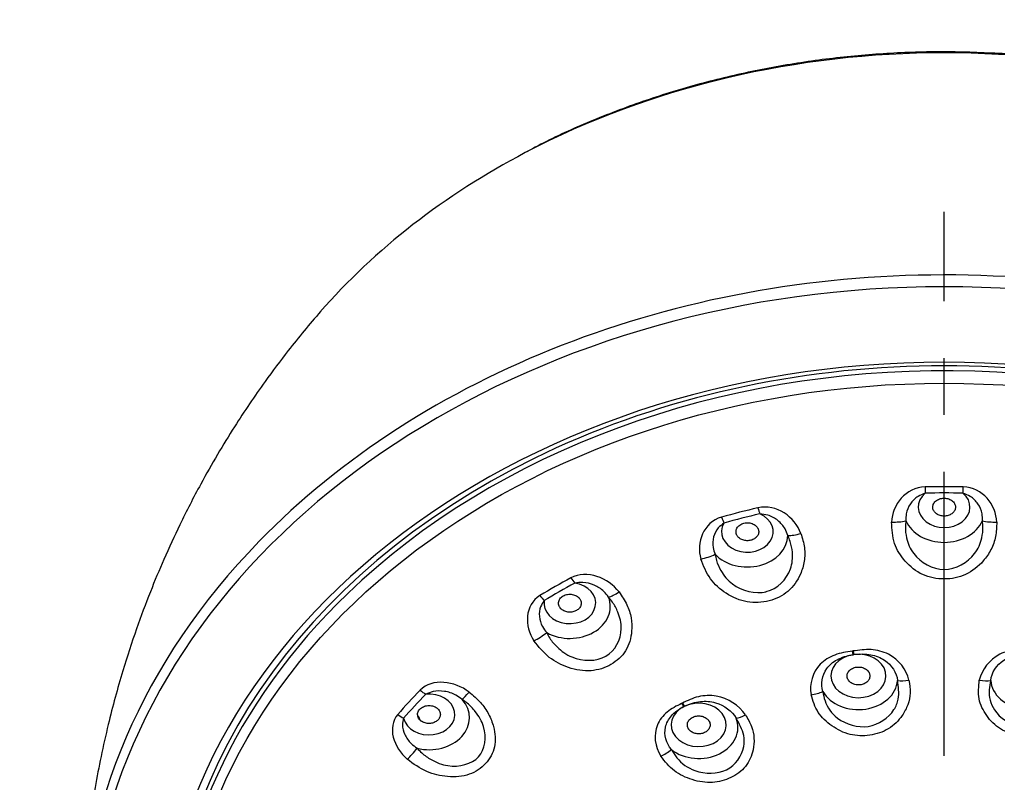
# Model space of a CAD drawing. Extents: x 1171 to 2300, y 0 to 827.
# Drawn here: x 1580.55 to 1623.59, y 541.07 to 574.67 of the extents above; entities that cross this region are included whole.
import ezdxf

# ---------------------------------------------------------------- set-up
doc = ezdxf.new("R2010")
doc.units = 0
doc.header["$LTSCALE"] = 10
doc.header["$MEASUREMENT"] = 0
doc.linetypes.add('CENTER', pattern=[2, 1.25, -0.25, 0.25, -0.25])
doc.layers.add('1', color=7, linetype='CONTINUOUS')

msp = doc.modelspace()

# ---------------------------------------------------------------- linework, layer by layer
at = {"layer": '1', "color": 1, "linetype": 'CENTER', "lineweight": -3}
msp.add_line((1621.205, 182.282), (1621.205, 566.215), dxfattribs=at)
at = {"layer": '1', "color": 7, "linetype": 'Continuous'}
msp.add_line((1598.194, 543.799), (1598.086, 544.036), dxfattribs=at)
for centre, major_axis, ratio, start_param, end_param in [((1621.205, 546.891), (33.305, 0), 0.790155, 0.985535, 2.156816), ((1621.205, 546.891), (33.305, 0), 0.790155, 2.156816, 2.539311), ((1621.205, 533.413), (-37.999, 0), 0.790155, 3.799488, 5.627397), ((1621.205, 533.13), (37.699, 0), 0.790155, 5.156583, 10.55138), ((1621.205, 532.321), (-34.52, 0), 0.790155, 3.141593, 6.283185), ((1621.205, 532.486), (34.11, 0), 0.790155, 0, 3.141593), ((1621.205, 532.4), (-33.944, 0), 0.790155, 3.806432, 5.595275), ((1621.205, 531.129), (-29.098, 0), 0.790155, 4.683592, 4.741186), ((1620.376, 554.45), (0.023, -1), 0.017648, 5.058034, 5.371923), ((1622.034, 554.45), (0.023, 1), 0.017648, 4.052855, 4.366744), ((1621.205, 553.224), (1.136, 0), 0.790155, 2.388638, 7.03614), ((1621.205, 531.099), (28.789, 0), 0.790155, 1.541999, 1.599594), ((1621.205, 531.129), (-29.098, 0), 0.790155, 4.997751, 5.055346), ((1613.101, 553.54), (-0.226, 0.974), 0.172536, 1.896758, 2.210646), ((1612.553, 552.141), (1.136, 0), 0.790155, 2.702797, 7.350299), ((1611.524, 553.135), (0.272, -0.962), 0.206104, 5.029409, 5.343298), ((1621.205, 531.099), (28.789, 0), 0.790155, 1.856158, 1.913753), ((1618.916, 552.925), (-0.999, 0.039), 0.356197, 1.560092, 2.238121), ((1621.205, 553.08), (-1.779, 0), 0.790155, 0.332697, 2.808896), ((1623.494, 552.925), (-0.999, -0.039), 0.356197, 0.903472, 1.581501), ((1612.553, 551.997), (-1.779, 0), 0.790155, 0.646856, 3.123055), ((1614.974, 552.431), (-0.937, -0.348), 0.320636, 0.703306, 1.381335), ((1621.205, 533.413), (-37.999, 0), 0.790155, 5.627397, 6.920378), ((1610.62, 551.314), (-0.961, -0.277), 0.334397, 1.356903, 2.034932), ((1621.205, 531.129), (-29.098, 0), 0.790155, 5.31191, 5.369505), ((1604.961, 550.493), (-0.475, 0.88), 0.345831, 1.826509, 2.140397), ((1604.747, 548.998), (1.136, 0), 0.790155, 3.016957, 7.664458), ((1621.205, 531.099), (28.789, 0), 0.790155, 2.170317, 2.227912), ((1621.205, 532.4), (-33.944, 0), 0.790155, 5.595275, 6.283185), ((1603.62, 549.723), (0.521, -0.854), 0.374386, 4.949259, 5.263148), ((1604.747, 548.855), (-1.779, 0), 0.790155, 0.961015, 3.437215), ((1607.064, 549.882), (-0.794, -0.608), 0.231194, 0.528428, 1.206457), ((1603.36, 547.756), (-0.834, -0.551), 0.257371, 1.174339, 1.852368), ((1617.438, 545.797), (1.209, 0), 0.790155, 1.770981, 8.023396), ((1621.205, 529.888), (21.895, 0), 0.790155, 1.754739, 1.756453), ((1617.198, 547.223), (-0.117, 0.791), 0.113137, 1.98774, 2.222155), ((1621.205, 529.874), (21.709, 0), 0.790155, 1.754739, 1.756453), ((1617.235, 547.229), (0.116, -0.791), 0.112105, 5.129487, 5.363902), ((1617.438, 545.682), (-1.723, 0), 0.790155, 0.428993, 3.082198), ((1619.672, 545.953), (-0.781, -0.174), 0.417986, 0.764301, 1.461164), ((1622.739, 545.953), (-0.781, 0.174), 0.417986, 1.680428, 2.377291), ((1624.972, 545.682), (-1.723, 0), 0.790155, 0.059394, 2.712599), ((1621.205, 531.129), (-29.098, 0), 0.790155, 5.626069, 5.683664), ((1598.553, 544.104), (1.136, 0), 0.790155, 3.331116, 7.978618), ((1621.205, 531.099), (28.789, 0), 0.790155, 2.484477, 2.542072), ((1598.412, 545.607), (-0.716, 0.699), 0.485274, 1.699387, 2.013276), ((1600.538, 545.525), (-0.602, -0.799), 0.096628, 0.391372, 1.069401), ((1615.404, 545.322), (-0.787, -0.142), 0.42214, 1.431635, 2.128498), ((1598.553, 543.96), (-1.779, 0), 0.790155, 1.275174, 3.751374), ((1610.413, 543.646), (1.209, 0), 0.790155, 2.140581, 8.392995), ((1621.205, 529.888), (21.895, 0), 0.790155, 2.124338, 2.126052), ((1609.761, 544.941), (-0.352, 0.718), 0.3231, 1.919159, 2.153574), ((1609.793, 544.956), (0.351, -0.719), 0.322207, 5.061239, 5.295654), ((1597.437, 544.547), (0.756, -0.654), 0.50602, 4.811058, 5.124946), ((1621.205, 529.874), (21.709, 0), 0.790155, 2.124338, 2.126052), ((1612.544, 544.447), (-0.662, -0.45), 0.33463, 0.540665, 1.237528), ((1610.413, 543.532), (-1.723, 0), 0.790155, 0.798592, 3.451798), ((1597.847, 542.599), (-0.651, -0.759), 0.132657, 1.027548, 1.705577), ((1608.852, 542.641), (-0.678, -0.425), 0.346531, 1.203606, 1.90047)]:
    msp.add_ellipse(centre, major_axis=major_axis, ratio=ratio, start_param=start_param, end_param=end_param, dxfattribs=at)
msp.add_ellipse((1621.205, 532.108), major_axis=(33.622, 0), ratio=0.790155, dxfattribs=at)
for points, knots in [([(1639.538, 568.87), (1638.955, 569.181), (1637.642, 569.833), (1635.515, 570.712), (1633.179, 571.51), (1630.773, 572.163), (1628.313, 572.668), (1625.811, 573.023), (1623.283, 573.226), (1620.743, 573.275), (1618.205, 573.17), (1615.685, 572.912), (1613.196, 572.502), (1610.752, 571.941), (1608.367, 571.236), (1606.06, 570.382), (1604.221, 569.582), (1603.184, 569.033), (1602.859, 568.853)], [0, 0, 0, 0, 0.053995, 0.119334, 0.18469, 0.250058, 0.315434, 0.380815, 0.446199, 0.511588, 0.576982, 0.642381, 0.707786, 0.773197, 0.838615, 0.904038, 0.969462, 1, 1, 1, 1]), ([(1593.783, 561.826), (1593.297, 561.268), (1592.467, 560.263), (1591.443, 558.898), (1590.656, 557.769), (1589.956, 556.702), (1589.235, 555.525), (1588.425, 554.094), (1587.634, 552.553), (1586.905, 550.971), (1586.268, 549.441), (1585.659, 547.811), (1585.029, 545.876), (1584.516, 543.991), (1584.131, 542.276), (1583.839, 540.752), (1583.55, 538.883), (1583.293, 536.437), (1583.215, 534.593), (1583.207, 533.566)], [0, 0, 0, 0, 0.073159, 0.128421, 0.166706, 0.205894, 0.252033, 0.300947, 0.366045, 0.420507, 0.470557, 0.527281, 0.590481, 0.669456, 0.716247, 0.761084, 0.820335, 0.900163, 1, 1, 1, 1]), ([(1620.376, 553.837), (1620.267, 553.795), (1620.003, 553.695), (1619.691, 553.377), (1619.524, 552.986), (1619.524, 552.725), (1619.524, 552.621)], [0, 0, 0, 0, 0.208279, 0.500324, 0.801781, 1, 1, 1, 1]), ([(1621.705, 553.224), (1621.705, 553.23), (1621.705, 553.244), (1621.702, 553.272), (1621.692, 553.319), (1621.666, 553.385), (1621.614, 553.456), (1621.521, 553.539), (1621.367, 553.61), (1621.153, 553.629), (1620.979, 553.584), (1620.865, 553.517), (1620.795, 553.454), (1620.744, 553.382), (1620.718, 553.317), (1620.708, 553.272), (1620.706, 553.245), (1620.705, 553.229), (1620.705, 553.216), (1620.706, 553.203), (1620.708, 553.18), (1620.72, 553.111), (1620.763, 553.029), (1620.838, 552.952), (1620.93, 552.888), (1621.067, 552.835), (1621.25, 552.821), (1621.43, 552.861), (1621.582, 552.95), (1621.665, 553.056), (1621.698, 553.147), (1621.705, 553.196), (1621.705, 553.22), (1621.705, 553.224)], [0, 0, 0, 0, 0.007812, 0.015625, 0.03125, 0.0625, 0.09375, 0.125, 0.1875, 0.25, 0.3125, 0.34375, 0.375, 0.40625, 0.4375, 0.453125, 0.460938, 0.46875, 0.472656, 0.476562, 0.484375, 0.5, 0.5625, 0.59375, 0.625, 0.6875, 0.75, 0.8125, 0.875, 0.9375, 0.96875, 0.996094, 1, 1, 1, 1]), ([(1622.887, 552.621), (1622.887, 552.726), (1622.887, 552.987), (1622.719, 553.377), (1622.408, 553.694), (1622.144, 553.795), (1622.034, 553.837)], [0, 0, 0, 0, 0.200427, 0.49953, 0.790892, 1, 1, 1, 1]), ([(1614.331, 551.971), (1614.296, 552.072), (1614.209, 552.322), (1613.917, 552.655), (1613.511, 552.882), (1613.222, 552.914), (1613.101, 552.927)], [0, 0, 0, 0, 0.200427, 0.49953, 0.790892, 1, 1, 1, 1]), ([(1611.524, 552.522), (1611.436, 552.455), (1611.223, 552.295), (1611.037, 551.915), (1611.011, 551.5), (1611.099, 551.249), (1611.133, 551.15)], [0, 0, 0, 0, 0.208279, 0.500324, 0.801781, 1, 1, 1, 1]), ([(1613.028, 552.263), (1613.026, 552.269), (1613.02, 552.282), (1613.006, 552.308), (1612.979, 552.351), (1612.928, 552.406), (1612.85, 552.462), (1612.729, 552.517), (1612.556, 552.548), (1612.344, 552.513), (1612.197, 552.428), (1612.114, 552.337), (1612.072, 552.26), (1612.052, 552.179), (1612.052, 552.111), (1612.062, 552.065), (1612.069, 552.039), (1612.075, 552.024), (1612.08, 552.011), (1612.086, 551.999), (1612.097, 551.978), (1612.136, 551.915), (1612.208, 551.847), (1612.31, 551.793), (1612.422, 551.754), (1612.573, 551.738), (1612.753, 551.769), (1612.909, 551.85), (1613.018, 551.972), (1613.056, 552.093), (1613.052, 552.189), (1613.039, 552.237), (1613.029, 552.26), (1613.028, 552.263)], [0, 0, 0, 0, 0.007812, 0.015625, 0.03125, 0.0625, 0.09375, 0.125, 0.1875, 0.25, 0.3125, 0.34375, 0.375, 0.40625, 0.4375, 0.453125, 0.460938, 0.46875, 0.472656, 0.476562, 0.484375, 0.5, 0.5625, 0.59375, 0.625, 0.6875, 0.75, 0.8125, 0.875, 0.9375, 0.96875, 0.996094, 1, 1, 1, 1]), ([(1623.519, 552.569), (1623.513, 552.354), (1623.503, 551.937), (1623.288, 551.347), (1622.877, 550.747), (1622.2, 550.193), (1621.21, 550.001), (1620.216, 550.189), (1619.46, 550.807), (1618.946, 551.629), (1618.91, 552.25), (1618.892, 552.569)], [0, 0, 0, 0, 0.087456, 0.169153, 0.25014, 0.377375, 0.499739, 0.622279, 0.749894, 0.871256, 1, 1, 1, 1]), ([(1619.524, 552.621), (1619.514, 552.529), (1619.485, 552.277), (1619.546, 551.772), (1619.9, 550.93), (1620.697, 550.484), (1621.715, 550.484), (1622.512, 550.931), (1622.865, 551.774), (1622.925, 552.278), (1622.897, 552.53), (1622.887, 552.621)], [0, 0, 0, 0, 0.046355, 0.127416, 0.254336, 0.50001, 0.500136, 0.746142, 0.872777, 0.954138, 1, 1, 1, 1]), ([(1614.907, 552.071), (1614.97, 551.862), (1615.092, 551.46), (1615.075, 550.841), (1614.874, 550.164), (1614.407, 549.466), (1613.526, 549.041), (1612.521, 548.978), (1611.605, 549.387), (1610.856, 550.051), (1610.626, 550.639), (1610.507, 550.941)], [0, 0, 0, 0, 0.087456, 0.169153, 0.25014, 0.377375, 0.499739, 0.622279, 0.749894, 0.871256, 1, 1, 1, 1]), ([(1611.133, 551.15), (1611.151, 551.059), (1611.199, 550.809), (1611.411, 550.338), (1612.005, 549.615), (1612.901, 549.381), (1613.87, 549.63), (1614.489, 550.254), (1614.566, 551.151), (1614.471, 551.651), (1614.368, 551.886), (1614.331, 551.971)], [0, 0, 0, 0, 0.046355, 0.127416, 0.254336, 0.50001, 0.500136, 0.746142, 0.872777, 0.954138, 1, 1, 1, 1]), ([(1606.449, 549.264), (1606.382, 549.352), (1606.216, 549.57), (1605.828, 549.818), (1605.366, 549.937), (1605.081, 549.896), (1604.961, 549.88)], [0, 0, 0, 0, 0.200427, 0.49953, 0.790892, 1, 1, 1, 1]), ([(1606.912, 549.494), (1607.037, 549.309), (1607.28, 548.952), (1607.462, 548.354), (1607.491, 547.655), (1607.279, 546.873), (1606.593, 546.251), (1605.676, 545.948), (1604.69, 546.119), (1603.779, 546.575), (1603.376, 547.083), (1603.169, 547.345)], [0, 0, 0, 0, 0.087456, 0.169153, 0.25014, 0.377375, 0.499739, 0.622279, 0.749894, 0.871256, 1, 1, 1, 1]), ([(1603.729, 547.703), (1603.772, 547.619), (1603.893, 547.391), (1604.234, 546.989), (1605.01, 546.437), (1605.918, 546.429), (1606.742, 546.902), (1607.123, 547.651), (1606.917, 548.532), (1606.675, 548.99), (1606.509, 549.191), (1606.449, 549.264)], [0, 0, 0, 0, 0.046355, 0.127416, 0.254336, 0.50001, 0.500136, 0.746142, 0.872777, 0.954138, 1, 1, 1, 1]), ([(1605.152, 549.231), (1605.147, 549.236), (1605.136, 549.247), (1605.113, 549.268), (1605.07, 549.302), (1605, 549.342), (1604.904, 549.376), (1604.768, 549.4), (1604.591, 549.386), (1604.403, 549.301), (1604.297, 549.185), (1604.254, 549.078), (1604.244, 548.994), (1604.256, 548.912), (1604.283, 548.848), (1604.31, 548.806), (1604.327, 548.784), (1604.339, 548.77), (1604.348, 548.76), (1604.359, 548.75), (1604.377, 548.732), (1604.439, 548.682), (1604.534, 548.635), (1604.653, 548.608), (1604.774, 548.599), (1604.924, 548.62), (1605.083, 548.693), (1605.199, 548.809), (1605.256, 548.952), (1605.244, 549.076), (1605.203, 549.166), (1605.172, 549.208), (1605.154, 549.228), (1605.152, 549.231)], [0, 0, 0, 0, 0.007812, 0.015625, 0.03125, 0.0625, 0.09375, 0.125, 0.1875, 0.25, 0.3125, 0.34375, 0.375, 0.40625, 0.4375, 0.453125, 0.460938, 0.46875, 0.472656, 0.476562, 0.484375, 0.5, 0.5625, 0.59375, 0.625, 0.6875, 0.75, 0.8125, 0.875, 0.9375, 0.96875, 0.996094, 1, 1, 1, 1]), ([(1603.62, 549.11), (1603.561, 549.025), (1603.42, 548.82), (1603.378, 548.411), (1603.496, 548.008), (1603.662, 547.789), (1603.729, 547.703)], [0, 0, 0, 0, 0.208279, 0.500324, 0.801781, 1, 1, 1, 1]), ([(1617.164, 546.891), (1616.905, 546.852), (1616.64, 546.811), (1616.152, 546.627), (1615.931, 546.487), (1615.414, 545.954), (1615.269, 545.447), (1615.354, 544.973)], [0, 0, 0, 0, 0.25, 0.25, 0.5, 0.5, 1, 1, 1, 1]), ([(1615.871, 545.116), (1615.773, 545.446), (1615.824, 545.818), (1616.157, 546.273), (1616.31, 546.408), (1616.7, 546.619), (1616.939, 546.693), (1617.198, 546.733)], [0, 0, 0, 0, 0.5, 0.5, 0.75, 0.75, 1, 1, 1, 1]), ([(1619.659, 545.609), (1619.553, 546.081), (1619.22, 546.515), (1618.519, 546.87), (1618.256, 546.939), (1617.723, 546.971), (1617.462, 546.934), (1617.201, 546.896)], [0, 0, 0, 0, 0.5, 0.5, 0.75, 0.75, 1, 1, 1, 1]), ([(1617.235, 546.738), (1617.497, 546.775), (1617.749, 546.774), (1618.206, 546.689), (1618.408, 546.606), (1618.914, 546.274), (1619.114, 545.941), (1619.158, 545.601)], [0, 0, 0, 0, 0.25, 0.25, 0.5, 0.5, 1, 1, 1, 1]), ([(1625.21, 546.896), (1624.952, 546.934), (1624.685, 546.971), (1624.153, 546.938), (1623.889, 546.869), (1623.193, 546.516), (1622.857, 546.08), (1622.752, 545.609)], [0, 0, 0, 0, 0.25, 0.25, 0.5, 0.5, 1, 1, 1, 1]), ([(1623.252, 545.601), (1623.296, 545.939), (1623.498, 546.275), (1624.001, 546.605), (1624.203, 546.688), (1624.66, 546.774), (1624.916, 546.775), (1625.176, 546.738)], [0, 0, 0, 0, 0.5, 0.5, 0.75, 0.75, 1, 1, 1, 1]), ([(1617.929, 545.871), (1617.926, 545.884), (1617.919, 545.91), (1617.896, 545.96), (1617.856, 546.019), (1617.79, 546.081), (1617.683, 546.149), (1617.521, 546.198), (1617.31, 546.19), (1617.152, 546.129), (1617.052, 546.052), (1616.994, 545.984), (1616.956, 545.909), (1616.937, 545.83), (1616.938, 545.771), (1616.945, 545.732), (1616.951, 545.706), (1616.974, 545.638), (1617.046, 545.537), (1617.169, 545.457), (1617.284, 545.419), (1617.375, 545.403), (1617.468, 545.4), (1617.591, 545.415), (1617.736, 545.468), (1617.869, 545.578), (1617.929, 545.695), (1617.94, 545.783), (1617.937, 545.833), (1617.932, 545.859), (1617.929, 545.871)], [0, 0, 0, 0, 0.015625, 0.03125, 0.0625, 0.09375, 0.125, 0.1875, 0.25, 0.3125, 0.34375, 0.375, 0.40625, 0.4375, 0.46875, 0.476562, 0.484375, 0.5, 0.5625, 0.625, 0.65625, 0.6875, 0.71875, 0.75, 0.8125, 0.875, 0.9375, 0.96875, 0.984375, 1, 1, 1, 1]), ([(1619.659, 545.609), (1619.687, 545.422), (1619.741, 545.06), (1619.628, 544.525), (1619.334, 543.966), (1618.797, 543.423), (1617.95, 543.144), (1617.042, 543.167), (1616.247, 543.566), (1615.596, 544.172), (1615.436, 544.704), (1615.354, 544.973)], [0, 0, 0, 0, 0.087607, 0.169371, 0.250856, 0.377447, 0.501128, 0.621802, 0.747777, 0.872041, 1, 1, 1, 1]), ([(1615.871, 545.116), (1615.896, 544.976), (1615.975, 544.537), (1616.526, 543.764), (1617.406, 543.512), (1618.326, 543.649), (1618.927, 544.056), (1619.259, 544.879), (1619.197, 545.324), (1619.158, 545.601)], [0, 0, 0, 0, 0.080562, 0.253207, 0.499831, 0.500495, 0.747529, 0.843295, 1, 1, 1, 1]), ([(1627.056, 544.973), (1627.009, 544.789), (1626.919, 544.432), (1626.602, 543.961), (1626.106, 543.518), (1625.387, 543.162), (1624.479, 543.142), (1623.633, 543.423), (1623.041, 544.027), (1622.666, 544.785), (1622.723, 545.332), (1622.752, 545.609)], [0, 0, 0, 0, 0.087607, 0.169371, 0.250856, 0.377447, 0.501128, 0.621802, 0.747777, 0.872041, 1, 1, 1, 1]), ([(1623.252, 545.601), (1623.223, 545.462), (1623.131, 545.025), (1623.357, 544.138), (1624.089, 543.648), (1625.009, 543.513), (1625.733, 543.723), (1626.36, 544.405), (1626.47, 544.843), (1626.539, 545.116)], [0, 0, 0, 0, 0.080562, 0.253207, 0.499831, 0.500495, 0.747529, 0.843295, 1, 1, 1, 1]), ([(1600.316, 545.091), (1600.492, 544.944), (1600.831, 544.659), (1601.194, 544.13), (1601.451, 543.467), (1601.514, 542.666), (1601.091, 541.905), (1600.351, 541.395), (1599.392, 541.322), (1598.408, 541.541), (1597.872, 541.932), (1597.597, 542.133)], [0, 0, 0, 0, 0.087456, 0.169153, 0.25014, 0.377375, 0.499739, 0.622279, 0.749894, 0.871256, 1, 1, 1, 1]), ([(1600.011, 544.765), (1599.919, 544.833), (1599.69, 545.002), (1599.244, 545.145), (1598.772, 545.147), (1598.518, 545.039), (1598.412, 544.994)], [0, 0, 0, 0, 0.200427, 0.49953, 0.790892, 1, 1, 1, 1]), ([(1612.47, 544.09), (1612.188, 544.505), (1611.709, 544.819), (1610.923, 544.955), (1610.653, 544.944), (1610.148, 544.823), (1609.921, 544.715), (1609.695, 544.604)], [0, 0, 0, 0, 0.5, 0.5, 0.75, 0.75, 1, 1, 1, 1]), ([(1598.035, 542.616), (1598.1, 542.546), (1598.281, 542.355), (1598.719, 542.051), (1599.601, 541.706), (1600.431, 541.916), (1601.03, 542.567), (1601.136, 543.377), (1600.667, 544.173), (1600.302, 544.555), (1600.088, 544.71), (1600.011, 544.765)], [0, 0, 0, 0, 0.046355, 0.127416, 0.254336, 0.50001, 0.500136, 0.746142, 0.872777, 0.954138, 1, 1, 1, 1]), ([(1598.846, 544.423), (1598.84, 544.427), (1598.825, 544.435), (1598.796, 544.449), (1598.741, 544.471), (1598.658, 544.493), (1598.554, 544.501), (1598.415, 544.49), (1598.253, 544.434), (1598.107, 544.308), (1598.051, 544.171), (1598.052, 544.059), (1598.075, 543.977), (1598.119, 543.902), (1598.17, 543.847), (1598.212, 543.814), (1598.237, 543.797), (1598.253, 543.787), (1598.267, 543.78), (1598.28, 543.772), (1598.305, 543.76), (1598.383, 543.727), (1598.492, 543.706), (1598.615, 543.709), (1598.735, 543.73), (1598.869, 543.787), (1598.991, 543.896), (1599.057, 544.034), (1599.054, 544.183), (1598.995, 544.299), (1598.921, 544.374), (1598.875, 544.407), (1598.85, 544.421), (1598.846, 544.423)], [0, 0, 0, 0, 0.007812, 0.015625, 0.03125, 0.0625, 0.09375, 0.125, 0.1875, 0.25, 0.3125, 0.34375, 0.375, 0.40625, 0.4375, 0.453125, 0.460938, 0.46875, 0.472656, 0.476562, 0.484375, 0.5, 0.5625, 0.59375, 0.625, 0.6875, 0.75, 0.8125, 0.875, 0.9375, 0.96875, 0.996094, 1, 1, 1, 1]), ([(1609.663, 544.589), (1609.44, 544.479), (1609.212, 544.365), (1608.834, 544.054), (1608.685, 543.858), (1608.417, 543.21), (1608.482, 542.691), (1608.747, 542.269)], [0, 0, 0, 0, 0.25, 0.25, 0.5, 0.5, 1, 1, 1, 1]), ([(1609.793, 544.466), (1610.021, 544.576), (1610.256, 544.646), (1610.718, 544.697), (1610.941, 544.677), (1611.551, 544.509), (1611.874, 544.253), (1612.054, 543.947)], [0, 0, 0, 0, 0.25, 0.25, 0.5, 0.5, 1, 1, 1, 1]), ([(1612.47, 544.09), (1612.569, 543.922), (1612.761, 543.596), (1612.867, 543.06), (1612.815, 542.45), (1612.532, 541.787), (1611.859, 541.283), (1611.013, 541.046), (1610.123, 541.197), (1609.284, 541.582), (1608.928, 542.038), (1608.747, 542.269)], [0, 0, 0, 0, 0.087607, 0.169371, 0.250856, 0.377447, 0.501128, 0.621802, 0.747777, 0.872041, 1, 1, 1, 1]), ([(1609.211, 542.556), (1608.985, 542.838), (1608.877, 543.202), (1608.994, 543.723), (1609.079, 543.894), (1609.349, 544.202), (1609.538, 544.339), (1609.761, 544.451)], [0, 0, 0, 0, 0.5, 0.5, 0.75, 0.75, 1, 1, 1, 1]), ([(1610.837, 543.856), (1610.828, 543.867), (1610.81, 543.889), (1610.766, 543.929), (1610.701, 543.973), (1610.611, 544.012), (1610.481, 544.044), (1610.307, 544.044), (1610.114, 543.977), (1609.995, 543.874), (1609.937, 543.774), (1609.914, 543.695), (1609.912, 543.613), (1609.93, 543.534), (1609.959, 543.479), (1609.983, 543.445), (1610, 543.423), (1610.053, 543.366), (1610.166, 543.292), (1610.317, 543.253), (1610.442, 543.25), (1610.534, 543.261), (1610.622, 543.285), (1610.731, 543.334), (1610.841, 543.424), (1610.915, 543.565), (1610.917, 543.692), (1610.887, 543.776), (1610.862, 543.823), (1610.846, 543.845), (1610.837, 543.856)], [0, 0, 0, 0, 0.015625, 0.03125, 0.0625, 0.09375, 0.125, 0.1875, 0.25, 0.3125, 0.34375, 0.375, 0.40625, 0.4375, 0.46875, 0.476562, 0.484375, 0.5, 0.5625, 0.625, 0.65625, 0.6875, 0.71875, 0.75, 0.8125, 0.875, 0.9375, 0.96875, 0.984375, 1, 1, 1, 1]), ([(1597.437, 543.934), (1597.414, 543.839), (1597.358, 543.61), (1597.464, 543.209), (1597.714, 542.851), (1597.944, 542.683), (1598.035, 542.616)], [0, 0, 0, 0, 0.208279, 0.500324, 0.801781, 1, 1, 1, 1]), ([(1609.211, 542.556), (1609.287, 542.432), (1609.525, 542.039), (1610.328, 541.467), (1611.236, 541.479), (1612.031, 541.869), (1612.429, 542.423), (1612.421, 543.293), (1612.195, 543.697), (1612.054, 543.947)], [0, 0, 0, 0, 0.080562, 0.253207, 0.499831, 0.500495, 0.747529, 0.843295, 1, 1, 1, 1])]:
    msp.add_open_spline(points, degree=3, knots=knots, dxfattribs=at)
for points in [[(1620.367, 554.111), (1619.508, 554.092), (1618.921, 553.316), (1618.892, 552.569)], [(1623.519, 552.569), (1623.49, 553.314), (1622.906, 554.092), (1622.043, 554.111)], [(1614.907, 552.071), (1614.644, 552.779), (1613.843, 553.383), (1613.014, 553.191)], [(1611.421, 552.782), (1610.611, 552.553), (1610.298, 551.666), (1610.507, 550.941)], [(1606.912, 549.494), (1606.44, 550.11), (1605.5, 550.496), (1604.787, 550.111)], [(1603.431, 549.333), (1602.751, 548.918), (1602.743, 547.99), (1603.169, 547.345)], [(1600.316, 545.091), (1599.682, 545.569), (1598.695, 545.714), (1598.167, 545.173)], [(1597.182, 544.102), (1596.697, 543.541), (1596.995, 542.65), (1597.597, 542.133)]]:
    msp.add_open_spline(points, degree=3, dxfattribs=at)

doc.saveas('drawing.dxf')
